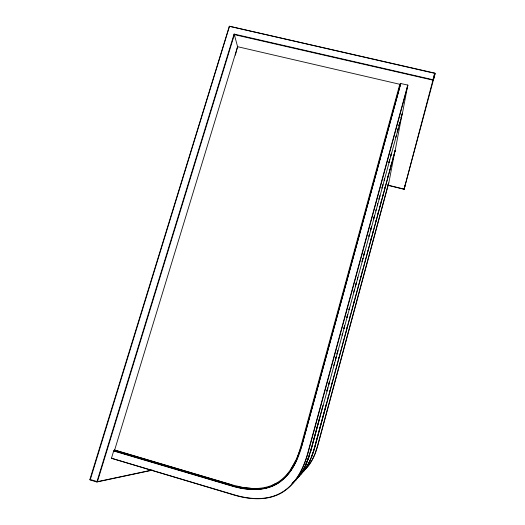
<?xml version="1.0" encoding="UTF-8"?>
<svg xmlns="http://www.w3.org/2000/svg" width="525" height="525" viewBox="0 0 525 525"><rect width="100%" height="100%" fill="white"/><g stroke="black" fill="none" stroke-linecap="round" stroke-linejoin="round"><path stroke-width="0.79" d="M296.054 461.219L301.645 445.732L400.588 83.495L407.761 85.057L307.906 452.537C303.653 468.195 295.87 484.339 281.282 492.732C266.838 500.948 249.178 499.347 233.842 494.74L111.444 458.273L113.676 450.962L114.45 450.68L237.589 46.692L400.424 84.433L301.757 445.692M400.424 84.433L400.588 83.495M303.883 470.735C311.135 464.303 315.171 455.116 317.684 445.935L388.907 182.529L394.938 150.819M313.195 452.694L395.213 150.301L402.124 113.958L401.986 114.476M310.912 450.653L402.472 113.183L407.761 85.057M235.351 55.164L237.418 47.23M433.532 77.858L404.073 189.295L387.398 185.187M433.952 76.276L434.785 73.119L229.333 26.25L89.9 479.404L90.182 479.981L96.849 481.996L152.453 470.144M229.228 26.591L229.333 26.25L434.726 73.329L435.1 73.612L433.44 79.833L234.091 34.079L234.347 34.617L432.908 80.135L434.785 73.119L435.1 73.612L404.073 189.295L404.709 186.92M405.608 184.721L405.392 184.367L404.125 189.105L387.43 185.01M315.61 443.71L313.084 452.583L310.078 460.208M315.781 442.942L326.714 402.563M328.027 397.871L328.453 396.29M329.503 392.267L329.936 390.685M331.649 384.352L332.076 382.771M336.374 367.047L336.794 365.348M338.513 359.139L338.94 357.433M343.225 341.755L343.652 340.174M345.365 333.854L345.791 332.272M346.874 328.138L347.301 326.55M350.077 316.463L350.503 314.882M353.712 303.03L354.139 301.448M355.235 297.255L355.668 295.673M360.563 277.738L360.99 276.157M362.099 271.917L362.526 270.336M367.415 252.446L367.841 250.865M370.46 241.041L371.319 237.871M372.606 233.12L373.039 231.538M375.762 221.622L376.189 220.041M377.324 215.703L378.328 212.139M379.47 207.782L379.897 206.2M380.973 202.243L381.399 200.662M382.607 196.33L383.04 194.749M384.32 190.011L385.179 186.848M387.831 176.905L388.264 175.324M389.458 171.038L389.885 169.457M390.961 165.506L391.814 162.343M393.1 157.605L393.527 156.023M394.478 152.362L395.213 150.301M395.089 150.918L314.619 448.074L311.66 456.973M388.638 182.943L317.54 445.889L315.269 452.911M407.951 85.194L308.129 452.596C303.863 468.307 296.048 484.496 281.407 492.916C266.917 501.158 249.198 499.57 233.809 494.944L112.16 458.463M310.721 450.588L323 405.352M327.718 387.962L326.858 391.125L327.79 387.923M328.578 384.805L329.431 381.642M333.723 365.833L334.582 362.677M335.436 359.513L336.295 356.35M336.938 353.981L337.798 350.818M342.083 335.016L342.517 333.434M343.803 328.689L344.656 325.533L343.868 328.65M346.802 317.625L347.662 314.468M348.948 309.724L349.374 308.142M353.666 292.34L354.526 289.177M355.379 286.013L356.239 282.857M357.308 278.906L357.742 277.325M362.027 261.516L362.887 258.353M363.746 255.196L364.599 252.033M368.891 236.224L369.318 234.649M370.604 229.904L371.464 226.741M373.61 218.84L374.469 215.677M375.756 210.938L376.182 209.357M377.252 205.406L377.685 203.825M378.971 199.08L379.831 195.923M381.97 188.016L382.83 184.859M384.116 180.114L384.543 178.533M388.835 162.73L389.694 159.567L388.9 162.684M390.548 156.404L391.407 153.248M395.699 137.438L396.126 135.857M397.195 131.906L398.055 128.743M398.915 125.587L399.774 122.423M401.061 117.679L401.487 116.104M402.13 113.728L402.472 113.183M311.942 446.322L307.414 460.681M312.132 445.62L319.423 418.747M322.212 408.476L322.639 406.895M328.643 384.766L329.503 381.603M335.291 360.262L336.151 357.105M337.011 353.942L337.864 350.779M342.156 334.976L342.582 333.395M346.874 317.586L347.734 314.429M349.02 309.684L349.447 308.103M355.235 286.768L356.094 283.605M357.381 278.86L357.807 277.279M362.099 261.476L362.959 258.313M363.812 255.15L364.672 251.993M368.963 236.184L369.39 234.603M370.676 229.865L371.536 226.702M373.675 218.8L374.535 215.637M377.324 205.36L377.751 203.785M379.037 199.041L379.897 195.877M382.042 187.976L382.902 184.813M384.188 180.075L384.615 178.493M390.62 156.365L391.479 153.202M397.267 131.867L398.127 128.704M398.98 125.541L399.84 122.377M401.126 117.639L401.553 116.058M399.833 84.157L301.101 445.502C296.783 461.429 288.553 478.052 272.888 484.929C267.868 487.121 262.434 488.217 257.001 488.453C255.688 489.418 219.831 484.942 252.433 488.486M400.805 83.449L301.849 445.804C297.767 460.681 290.496 476.123 276.609 484.129C262.848 491.938 246.035 490.252 231.446 485.907L113.676 450.962M311.003 450.594L305.642 465.314M301.547 446.381L296.166 461.147L291.382 469.593M234.701 34.703L234.518 34.178L97.414 481.674L96.849 481.996L234.091 34.079L234.242 34.958M311.496 456.901L313.031 452.629M307.499 460.602L309.245 455.739M309.448 455.805L305.747 465.209L303.496 469.521M305.465 465.216L307.132 461.331M305.878 464.376L307.171 461.357M311.725 456.914L308.07 464.638M313.799 456.448L315 453.659M303.772 468.608L305.557 465.13M307.919 464.54L309.855 460.812M310.019 460.884L306.022 468.018M312.185 459.729L313.504 457.15M290.975 469.087L295.582 460.832M303.417 469.311L298.463 476.752L294 481.589M303.608 469.402L298.613 476.897M305.878 467.906L307.512 465.216M307.578 465.15L301.284 473.734M311.857 460.373L308.116 466.023M276.517 483.919C285.462 478.807 291.887 470.315 296.166 461.147M298.567 476.634L301.088 473.143M301.271 473.255L295.883 480.067M303.798 471.096L306.101 467.933M291.526 469.475L285.981 476.431L283.008 479.286M307.072 467.237L303.785 470.603M301.402 473.872L303.883 471.004M298.738 476.188L301.357 473.648M301.494 473.767L297.747 477.205M292.95 482.58L295.857 479.778M292.957 482.882L296.015 479.916M280.009 481.655C266.287 491.715 247.229 490.553 231.538 485.671L113.807 450.739M276.353 483.177L272.921 484.903M273.158 485.559C260.361 491.197 245.195 489.517 231.807 485.533L114.45 450.68M291.854 483.709L293.094 482.724M242.563 488.106L237.359 486.983M432.908 80.135L433.44 79.833M231.984 484.87L114.555 450.05L231.984 484.87L242.721 487.403M151.85 470.118L97.414 481.674L89.9 479.404M111.444 458.273L112.068 458.2M229.904 26.473L229.477 26.375L90.182 479.981M234.347 34.617L237.74 47.263"/></g></svg>
